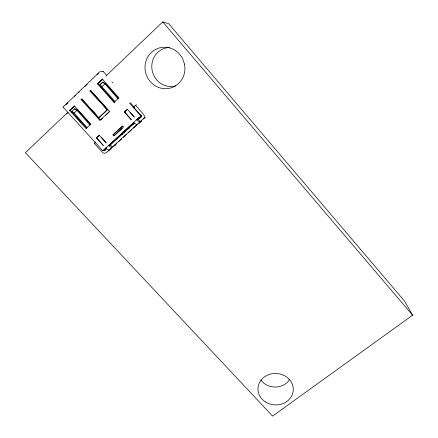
<?xml version="1.0" encoding="UTF-8"?>
<svg xmlns="http://www.w3.org/2000/svg" width="438" height="438" viewBox="0 0 438 438"><rect width="100%" height="100%" fill="white"/><g stroke="black" fill="none" stroke-linecap="round" stroke-linejoin="round"><path stroke-width="0.66" d="M106.407 148.164L102.821 150.765L138.972 117.587L141.835 115.731L140.954 114.74M111.865 81.922L112.796 82.974M65.903 104.698L67.879 102.804M74.307 96.656L75.79 95.238M78.26 92.872L79.251 91.925M84.687 86.724L87.157 84.359M97.044 74.903L98.528 73.48M69.582 110.392L74.334 105.865L90.847 124.08L86.083 128.531L69.582 110.392L70.376 110.146L74.641 106.089M89.943 91.005L90.666 90.316L109.56 111.394L99.897 120.406L81.03 99.492L81.747 98.807L91.213 109.308A6.094 1.489 46.4 0 1 96.393 115.052L98.742 117.652L99.415 117.379L107.6 109.735L105.257 107.124A6.094 1.38 46.7 0 0 100.099 101.37L90.661 90.841L89.943 91.005L99.421 101.578A6.121 1.396 46.7 0 1 104.605 107.359L106.954 109.976L107.6 109.735M97.471 83.833L98.161 83.696L114.647 102.185L114.033 102.399L97.471 83.833L102.361 79.179L103.034 79.064M67.901 112.216L25.409 152.665L272.6 416.1L412.591 315.196L404.559 301.114L168.614 23.636L162.766 21.9L105.947 75.993M71.854 108.449L74.323 106.1M98.534 83.05L102.487 79.289M98.161 83.696L102.547 79.524M66.406 113.995L67.885 112.588M74.416 108.947L76.989 110.338L89.889 124.972L90.6 124.666L77.75 110.097L75.095 108.739L74.416 108.947L72.035 111.214L74.137 113.042L87.031 127.644M115.008 101.485L100.017 84.611L102.47 82.284L103.056 82.169L105.618 83.669L118.55 98.539L117.948 98.736L104.961 83.806L102.47 82.284M101.589 83.559L100.017 84.611M74.137 113.042L76.989 110.338L77.75 110.097M102.032 86.587L104.961 83.806L105.618 83.669M114.033 102.399L118.928 97.816L102.361 79.179M98.742 117.652L106.954 109.976M102.492 118.326L100.565 120.121L81.78 99.295L81.03 99.492M105.377 115.632L109.708 111.591M96.371 137.915L99.568 135.096L96.371 137.915L103.33 145.569L96.71 137.735M124.381 111.997L124.666 111.871L131.362 119.831L124.381 111.997L127.321 109.276L134.307 117.127L130.119 112.144M124.666 111.871L127.6 109.155M138.375 119.547L140.209 121.611L139.897 121.791A5.639 1.155 47.7 0 1 136.629 119.733L137.149 119.454A4.599 0.942 47.7 0 0 138.058 119.722L141.792 116.426L133.508 107.086L135.462 105.279L143.746 114.63A3.039 2.902 58.1 0 1 143.626 118.49L106.21 152.665A2.978 2.803 49 0 1 102.503 152.38L94.258 143.335L95.67 142.032M112.944 134.866L122.624 125.969L123.549 127.004L113.869 135.895L112.944 134.866L122.717 126.106M113.869 135.895L122.191 128.465M106.281 147.721L105.093 148.805L106.051 148.214M108.372 145.827L133.721 122.613M136.705 119.881L139.136 117.915M104.162 149.938L106.324 147.962M139.164 118.172L140.056 117.362M116.355 139.333L117.296 138.474M123.439 132.851L124.387 131.986M131.526 125.449L133.453 124.025M106.741 148.498L104.386 150.656L105.514 149.949M110.524 145.038L112.352 147.053L111.969 147.299A5.557 1.451 47 0 1 108.504 145.493L109.133 145.104A4.539 1.183 46.9 0 0 110.135 145.279L134.455 123.138M108.427 151.028L111.427 148.285M113.426 146.456L116.431 143.719M118.43 141.89L121.693 138.934M123.434 137.324L126.434 134.581M128.624 132.61L131.619 129.878M133.437 128.186L136.601 125.323M138.945 123.16L141.447 120.877M143.445 119.048L145.449 117.22M114.477 145.854L115.966 144.491L114.794 145.235M139.081 123.385L141.474 121.2M109.511 149.648L109.122 149.9A5.552 1.484 46.9 0 1 105.64 148.115M121.594 134.707L122.645 134.083M137.291 124.277L136.968 124.463A5.628 1.188 47.7 0 1 133.683 122.432M128.241 128.794L127.234 129.374L129.659 127.496M94.258 143.335L95.265 142.788M137.702 118.966L141.091 116.13L129.571 103.138L130.387 102.821L134.789 107.786M86.083 128.531L86.806 128.214L70.376 110.146M135.462 105.279L136.623 104.786M63.067 107.096L99.081 72.39L100.088 71.668L102.996 71.295A2.748 0.394 -42 0 1 103.083 71.476M63.039 107.086L102.821 150.765M71.257 111.597L72.155 112.588M75.774 116.563L78.522 119.585M79.897 121.096L81.271 122.607M99.229 135.265L106.193 142.941L101.638 137.548M113.557 134.521L114.477 135.545M103.094 71.317L106.642 75.325M162.766 21.9L412.591 315.196M289.748 379.209A16.764 15.045 2.8 0 1 260.845 379.981M175.769 85.947A19.622 18.757 74.3 0 1 152.03 69.823A19.622 18.757 74.3 0 1 169.539 47.468M132.873 124.644A2.037 0.438 47.6 0 1 132.55 124.403M123.686 132.802A2.031 0.476 47.4 0 1 123.516 132.676M125.104 131.499A2.031 0.471 47.4 0 1 124.939 131.373M127.633 129.434A2.031 0.46 47.5 0 1 127.31 129.199M129.062 128.131A2.037 0.454 47.5 0 1 128.734 127.896M117.554 138.413A2.02 0.498 47.2 0 1 117.384 138.288M184.497 64.134L182.734 58.96A20.832 19.885 73 0 0 149.205 54.816A20.832 19.885 73 0 0 160.538 88.071A20.832 19.885 73 0 0 184.497 64.134M265.362 401.87A17.668 15.724 3.1 0 0 293.219 390.926A17.668 15.724 3.1 0 0 268.341 374.791A17.668 15.724 3.1 0 0 265.362 401.87"/></g></svg>
